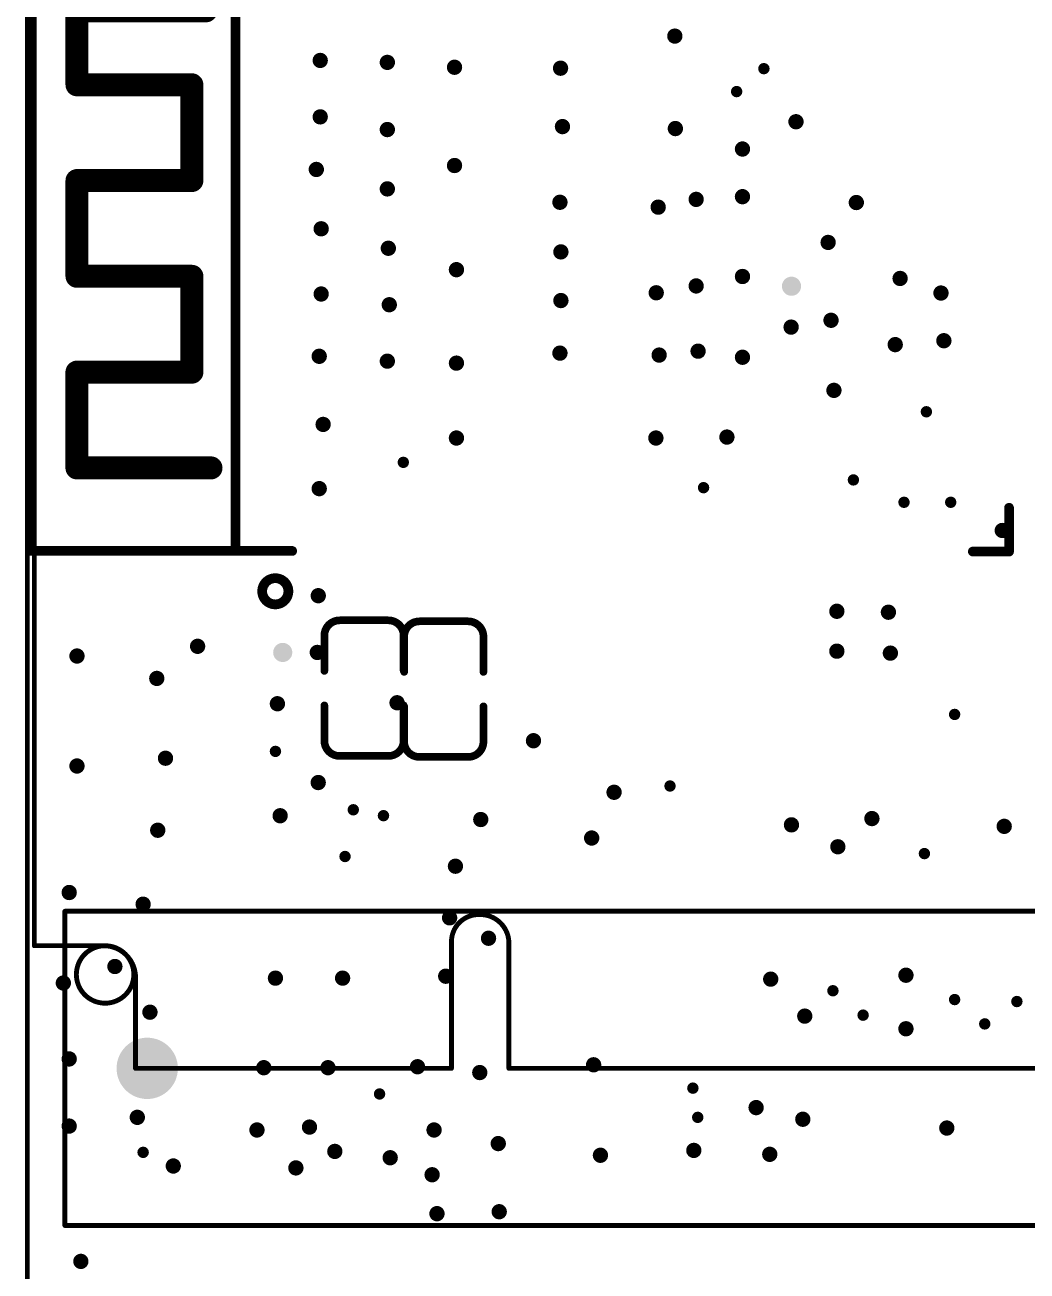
# Model space of a CAD drawing. Header units: millimetres. Extents: x -41 to 4, y -75 to 26.
# Drawn here: x -40.93 to -14.77, y -57.07 to -24.55 of the extents above; entities that cross this region are included whole.
import ezdxf

# ---------------------------------------------------------------- set-up
doc = ezdxf.new("R2010")
doc.units = ezdxf.units.MM
for name, color, linetype in [('KeepOutLayer', 6, 'Continuous'), ('MultiLayer', 9, 'Continuous'), ('PadHoleLayer', 156, 'Continuous'), ('TopOverlay', 2, 'Continuous'), ('ViaHoleLayer', 16, 'Continuous')]:
    doc.layers.add(name, color=color, linetype=linetype)

# ---------------------------------------------------------------- blocks, each defined once
blk = doc.blocks.new('WIFIM_SMD_ESP32_S32MB_42')
at = {"layer": 'TopOverlay'}
for points, const_width in [([(-8.763, 16.42), (9.274, 16.42)], 0.254), ([(-8.763, 16.42), (-8.763, 15.954)], 0.254), ([(9.274, 16.42), (9.274, 15.954)], 0.254), ([(-8.763, 15.954), (-8.763, 9.571)], 0.254), ([(9.271, 15.954), (9.271, 9.571)], 0.254), ([(-6.596, 15.19), (-6.596, 11.69)], 0.6), ([(-6.596, 15.19), (-4.096, 15.19)], 0.6), ([(-4.097, 15.189), (-4.097, 12.189)], 0.6), ([(-1.595, 15.189), (-1.595, 12.189)], 0.6), ([(-1.595, 15.189), (0.904, 15.189)], 0.6), ([(0.904, 15.189), (0.904, 12.189)], 0.6), ([(3.403, 15.189), (3.403, 12.189)], 0.6), ([(3.403, 15.189), (6.904, 15.189)], 0.6), ([(5.334, 15.189), (5.334, 11.822)], 0.6), ([(6.904, 15.189), (6.904, 11.822)], 0.6), ([(-4.097, 12.189), (-1.595, 12.189)], 0.6), ([(0.904, 12.189), (3.403, 12.189)], 0.6), ([(-8.763, 11.054), (9.271, 11.054)], 0.254), ([(-8.78, -8.198), (-8.78, -9.143)], 0.254), ([(8.873, -8.198), (8.873, -9.143)], 0.254), ([(-8.78, -9.143), (-7.637, -9.143)], 0.254), ([(7.603, -9.143), (8.873, -9.143)], 0.254)]:
    blk.add_lwpolyline(points, dxfattribs=dict(at, const_width=const_width))
for points, const_width in [([(-8.827, 16.42, 1), (-8.7, 16.42, 1)], 0.127), ([(-8.827, 16.42, 1), (-8.7, 16.42, 1)], 0.127), ([(9.21, 16.42, 1), (9.337, 16.42, 1)], 0.127), ([(9.21, 16.42, 1), (9.337, 16.42, 1)], 0.127), ([(-8.827, 15.954, 1), (-8.7, 15.954, 1)], 0.127), ([(-8.827, 15.954, 1), (-8.7, 15.954, 1)], 0.127), ([(9.207, 15.954, 1), (9.334, 15.954, 1)], 0.127), ([(9.21, 15.954, 1), (9.337, 15.954, 1)], 0.127), ([(-6.746, 15.19, 1), (-6.446, 15.19, 1)], 0.3), ([(-6.746, 15.19, 1), (-6.446, 15.19, 1)], 0.3), ([(-4.247, 15.189, 1), (-3.947, 15.189, 1)], 0.3), ([(-4.246, 15.19, 1), (-3.946, 15.19, 1)], 0.3), ([(-1.745, 15.189, 1), (-1.445, 15.189, 1)], 0.3), ([(-1.745, 15.189, 1), (-1.445, 15.189, 1)], 0.3), ([(0.754, 15.189, 1), (1.054, 15.189, 1)], 0.3), ([(0.754, 15.189, 1), (1.054, 15.189, 1)], 0.3), ([(3.253, 15.189, 1), (3.553, 15.189, 1)], 0.3), ([(3.253, 15.189, 1), (3.553, 15.189, 1)], 0.3), ([(5.184, 15.189, 1), (5.484, 15.189, 1)], 0.3), ([(6.754, 15.189, 1), (7.054, 15.189, 1)], 0.3), ([(6.754, 15.189, 1), (7.054, 15.189, 1)], 0.3), ([(-4.247, 12.189, 1), (-3.947, 12.189, 1)], 0.3), ([(-4.247, 12.189, 1), (-3.947, 12.189, 1)], 0.3), ([(-1.745, 12.189, 1), (-1.445, 12.189, 1)], 0.3), ([(-1.745, 12.189, 1), (-1.445, 12.189, 1)], 0.3), ([(0.754, 12.189, 1), (1.054, 12.189, 1)], 0.3), ([(0.754, 12.189, 1), (1.054, 12.189, 1)], 0.3), ([(3.253, 12.189, 1), (3.553, 12.189, 1)], 0.3), ([(3.253, 12.189, 1), (3.553, 12.189, 1)], 0.3), ([(5.184, 11.822, 1), (5.484, 11.822, 1)], 0.3), ([(6.754, 11.822, 1), (7.054, 11.822, 1)], 0.3), ([(-6.746, 11.69, 1), (-6.446, 11.69, 1)], 0.3), ([(-8.826, 11.054, 1), (-8.7, 11.054, 1)], 0.127), ([(9.207, 11.054, 1), (9.334, 11.054, 1)], 0.127), ([(-9.474, 10.012, 1), (-10.158, 10.012, 1)], 0.254), ([(-10.222, 10.012, 1), (-10.095, 10.012, 1)], 0.127), ([(-9.537, 10.012, 1), (-9.41, 10.012, 1)], 0.127), ([(-8.827, 9.571, 1), (-8.7, 9.571, 1)], 0.127), ([(9.207, 9.571, 1), (9.334, 9.571, 1)], 0.127), ([(-8.843, -8.198, 1), (-8.716, -8.198, 1)], 0.127), ([(8.81, -8.198, 1), (8.937, -8.198, 1)], 0.127), ([(-8.843, -9.143, 1), (-8.716, -9.143, 1)], 0.127), ([(-8.843, -9.143, 1), (-8.716, -9.143, 1)], 0.127), ([(-7.7, -9.143, 1), (-7.573, -9.143, 1)], 0.127), ([(7.54, -9.143, 1), (7.667, -9.143, 1)], 0.127), ([(8.81, -9.143, 1), (8.937, -9.143, 1)], 0.127), ([(8.81, -9.143, 1), (8.937, -9.143, 1)], 0.127)]:
    blk.add_lwpolyline(points, format="xyb", close=True, dxfattribs=dict(at, const_width=const_width))
blk = doc.blocks.new('MINI_PCLE_52P_74')
at = {"layer": 'MultiLayer'}
h = blk.add_hatch(color=9, dxfattribs=at)
edge = h.paths.add_edge_path()
edge.add_arc((-12.517, -21.937), 0.8, 0, 360)
at = {"layer": 'PadHoleLayer'}
h = blk.add_hatch(color=156, dxfattribs=at)
edge = h.paths.add_edge_path()
edge.add_arc((-12.517, -21.937), 0.8, 0, 360)
at = {"layer": 'TopOverlay', "const_width": 0.127}
for points in [[(-15.463, -18.737), (-15.463, 28.863)], [(-14.667, -17.837), (14.633, -17.837)], [(-14.667, -26.037), (-14.667, -17.837)], [(-3.867, -17.924), (-3.823, -17.924)], [(-15.463, -18.737), (-13.651, -18.737)], [(-4.575, -21.937), (-4.575, -18.633)], [(-3.075, -21.937), (-3.075, -18.672)], [(-12.822, -21.937), (-12.822, -19.567)], [(-12.822, -21.937), (-4.575, -21.937)], [(-3.075, -21.937), (12.875, -21.937)], [(-14.667, -26.037), (14.633, -26.037)]]:
    blk.add_lwpolyline(points, dxfattribs=at)
at = {"layer": 'TopOverlay'}
for points, const_width in [([(-14.699, -17.837, 1), (-14.635, -17.837, 1)], 0.0635), ([(-14.699, -17.837, 1), (-14.635, -17.837, 1)], 0.0635), ([(-3.899, -17.924, 1), (-3.835, -17.924, 1)], 0.0635), ([(-3.899, -17.924, 1), (-3.835, -17.924, 1)], 0.0635), ([(-3.855, -17.924, 1), (-3.791, -17.924, 1)], 0.0635), ([(-3.855, -17.924, 1), (-3.791, -17.924, 1)], 0.0635), ([(-15.495, -18.737, 1), (-15.432, -18.737, 1)], 0.0635), ([(-15.495, -18.737, 1), (-15.432, -18.737, 1)], 0.0635), ([(-12.867, -19.487, 1), (-14.367, -19.487, 1)], 0.127), ([(-13.683, -18.737, 1), (-13.62, -18.737, 1)], 0.0635), ([(-13.683, -18.737, 1), (-13.62, -18.737, 1)], 0.0635), ([(-4.607, -18.633, 1), (-4.544, -18.633, 1)], 0.0635), ([(-4.607, -18.633, 1), (-4.544, -18.633, 1)], 0.0635), ([(-3.107, -18.672, 1), (-3.044, -18.672, 1)], 0.0635), ([(-3.107, -18.672, 1), (-3.044, -18.672, 1)], 0.0635), ([(-14.399, -19.487, 1), (-14.335, -19.487, 1)], 0.0635), ([(-12.899, -19.487, 1), (-12.835, -19.487, 1)], 0.0635), ([(-12.854, -19.567, 1), (-12.79, -19.567, 1)], 0.0635), ([(-12.854, -19.567, 1), (-12.79, -19.567, 1)], 0.0635), ([(-12.854, -21.937, 1), (-12.79, -21.937, 1)], 0.0635), ([(-12.854, -21.937, 1), (-12.79, -21.937, 1)], 0.0635), ([(-4.607, -21.937, 1), (-4.544, -21.937, 1)], 0.0635), ([(-4.607, -21.937, 1), (-4.544, -21.937, 1)], 0.0635), ([(-3.107, -21.937, 1), (-3.044, -21.937, 1)], 0.0635), ([(-3.107, -21.937, 1), (-3.044, -21.937, 1)], 0.0635), ([(-14.699, -26.037, 1), (-14.635, -26.037, 1)], 0.0635), ([(-14.699, -26.037, 1), (-14.635, -26.037, 1)], 0.0635)]:
    blk.add_lwpolyline(points, format="xyb", close=True, dxfattribs=dict(at, const_width=const_width))
at = {"layer": 'TopOverlay', "const_width": 0.127}
for points in [[(-4.575, -18.633, -0.414214), (-3.867, -17.924)], [(-3.823, -17.924, -0.414214), (-3.075, -18.672)], [(-13.651, -18.737, -0.414214), (-12.822, -19.567)]]:
    blk.add_lwpolyline(points, format="xyb", dxfattribs=at)
blk = doc.blocks.new('LC_0805_C_99')
at = {"layer": 'TopOverlay', "const_width": 0.2}
for points in [[(-1.77, 0.635, -0.414214), (-1.37, 1.035)], [(1.37, 1.035, -0.414213), (1.77, 0.635)], [(-1.37, -1.035, -0.414213), (-1.77, -0.635)], [(1.77, -0.635, -0.414214), (1.37, -1.035)]]:
    blk.add_lwpolyline(points, format="xyb", dxfattribs=at)
for points in [[(-1.37, 1.035), (-0.45, 1.035)], [(0.45, 1.035), (1.37, 1.035)], [(-1.77, 0.635), (-1.77, -0.635)], [(1.77, 0.635), (1.77, -0.635)], [(-1.37, -1.035), (-0.45, -1.035)], [(0.45, -1.035), (1.37, -1.035)]]:
    blk.add_lwpolyline(points, dxfattribs=at)
at = {"layer": 'TopOverlay', "const_width": 0.1}
for points in [[(-1.42, 1.035, 1), (-1.32, 1.035, 1)], [(-1.42, 1.035, 1), (-1.32, 1.035, 1)], [(-0.5, 1.035, 1), (-0.4, 1.035, 1)], [(0.4, 1.035, 1), (0.5, 1.035, 1)], [(1.32, 1.035, 1), (1.42, 1.035, 1)], [(1.32, 1.035, 1), (1.42, 1.035, 1)], [(-1.82, 0.635, 1), (-1.72, 0.635, 1)], [(-1.82, 0.635, 1), (-1.72, 0.635, 1)], [(1.72, 0.635, 1), (1.82, 0.635, 1)], [(1.72, 0.635, 1), (1.82, 0.635, 1)], [(-1.82, -0.635, 1), (-1.72, -0.635, 1)], [(-1.82, -0.635, 1), (-1.72, -0.635, 1)], [(1.72, -0.635, 1), (1.82, -0.635, 1)], [(1.72, -0.635, 1), (1.82, -0.635, 1)], [(-1.42, -1.035, 1), (-1.32, -1.035, 1)], [(-1.42, -1.035, 1), (-1.32, -1.035, 1)], [(-0.5, -1.035, 1), (-0.4, -1.035, 1)], [(0.4, -1.035, 1), (0.5, -1.035, 1)], [(1.32, -1.035, 1), (1.42, -1.035, 1)], [(1.32, -1.035, 1), (1.42, -1.035, 1)]]:
    blk.add_lwpolyline(points, format="xyb", close=True, dxfattribs=at)
blk = doc.blocks.new('LC_0805_C_100')
at = {"layer": 'TopOverlay', "const_width": 0.2}
for points in [[(-1.77, 0.635, -0.414214), (-1.37, 1.035)], [(1.37, 1.035, -0.414213), (1.77, 0.635)], [(-1.37, -1.035, -0.414213), (-1.77, -0.635)], [(1.77, -0.635, -0.414214), (1.37, -1.035)]]:
    blk.add_lwpolyline(points, format="xyb", dxfattribs=at)
for points in [[(-1.37, 1.035), (-0.45, 1.035)], [(0.45, 1.035), (1.37, 1.035)], [(-1.77, 0.635), (-1.77, -0.635)], [(1.77, 0.635), (1.77, -0.635)], [(-1.37, -1.035), (-0.45, -1.035)], [(0.45, -1.035), (1.37, -1.035)]]:
    blk.add_lwpolyline(points, dxfattribs=at)
at = {"layer": 'TopOverlay', "const_width": 0.1}
for points in [[(-1.42, 1.035, 1), (-1.32, 1.035, 1)], [(-1.42, 1.035, 1), (-1.32, 1.035, 1)], [(-0.5, 1.035, 1), (-0.4, 1.035, 1)], [(0.4, 1.035, 1), (0.5, 1.035, 1)], [(1.32, 1.035, 1), (1.42, 1.035, 1)], [(1.32, 1.035, 1), (1.42, 1.035, 1)], [(-1.82, 0.635, 1), (-1.72, 0.635, 1)], [(-1.82, 0.635, 1), (-1.72, 0.635, 1)], [(1.72, 0.635, 1), (1.82, 0.635, 1)], [(1.72, 0.635, 1), (1.82, 0.635, 1)], [(-1.82, -0.635, 1), (-1.72, -0.635, 1)], [(-1.82, -0.635, 1), (-1.72, -0.635, 1)], [(1.72, -0.635, 1), (1.82, -0.635, 1)], [(1.72, -0.635, 1), (1.82, -0.635, 1)], [(-1.42, -1.035, 1), (-1.32, -1.035, 1)], [(-1.42, -1.035, 1), (-1.32, -1.035, 1)], [(-0.5, -1.035, 1), (-0.4, -1.035, 1)], [(0.4, -1.035, 1), (0.5, -1.035, 1)], [(1.32, -1.035, 1), (1.42, -1.035, 1)], [(1.32, -1.035, 1), (1.42, -1.035, 1)]]:
    blk.add_lwpolyline(points, format="xyb", close=True, dxfattribs=at)

msp = doc.modelspace()

# ---------------------------------------------------------------- hatches: boundary and pattern name
at = {"layer": 'ViaHoleLayer'}
h = msp.add_hatch(color=16, dxfattribs=at)
edge = h.paths.add_edge_path()
edge.add_arc((-23.966, -24.841), 0.2, 0, 360)
h = msp.add_hatch(color=16, dxfattribs=at)
edge = h.paths.add_edge_path()
edge.add_arc((-33.223, -25.476), 0.2, 0, 360)
h = msp.add_hatch(color=16, dxfattribs=at)
edge = h.paths.add_edge_path()
edge.add_arc((-31.471, -25.527), 0.2, 0, 360)
h = msp.add_hatch(color=16, dxfattribs=at)
edge = h.paths.add_edge_path()
edge.add_arc((-29.717, -25.654), 0.2, 0, 360)
h = msp.add_hatch(color=16, dxfattribs=at)
edge = h.paths.add_edge_path()
edge.add_arc((-26.949, -25.679), 0.2, 0, 360)
h = msp.add_hatch(color=16, dxfattribs=at)
edge = h.paths.add_edge_path()
edge.add_arc((-21.641, -25.691), 0.15, 0, 360)
h = msp.add_hatch(color=16, dxfattribs=at)
edge = h.paths.add_edge_path()
edge.add_arc((-22.352, -26.289), 0.15, 0, 360)
h = msp.add_hatch(color=16, dxfattribs=at)
edge = h.paths.add_edge_path()
edge.add_arc((-33.223, -26.949), 0.2, 0, 360)
h = msp.add_hatch(color=16, dxfattribs=at)
edge = h.paths.add_edge_path()
edge.add_arc((-20.803, -27.076), 0.2, 0, 360)
h = msp.add_hatch(color=16, dxfattribs=at)
edge = h.paths.add_edge_path()
edge.add_arc((-31.471, -27.28), 0.2, 0, 360)
h = msp.add_hatch(color=16, dxfattribs=at)
edge = h.paths.add_edge_path()
edge.add_arc((-26.899, -27.203), 0.2, 0, 360)
h = msp.add_hatch(color=16, dxfattribs=at)
edge = h.paths.add_edge_path()
edge.add_arc((-23.952, -27.254), 0.2, 0, 360)
h = msp.add_hatch(color=16, dxfattribs=at)
edge = h.paths.add_edge_path()
edge.add_arc((-22.2, -27.788), 0.2, 0, 360)
h = msp.add_hatch(color=16, dxfattribs=at)
edge = h.paths.add_edge_path()
edge.add_arc((-33.325, -28.321), 0.2, 0, 360)
h = msp.add_hatch(color=16, dxfattribs=at)
edge = h.paths.add_edge_path()
edge.add_arc((-29.717, -28.219), 0.2, 0, 360)
h = msp.add_hatch(color=16, dxfattribs=at)
edge = h.paths.add_edge_path()
edge.add_arc((-31.471, -28.829), 0.2, 0, 360)
h = msp.add_hatch(color=16, dxfattribs=at)
edge = h.paths.add_edge_path()
edge.add_arc((-23.409, -29.102), 0.2, 0, 360)
h = msp.add_hatch(color=16, dxfattribs=at)
edge = h.paths.add_edge_path()
edge.add_arc((-22.2, -29.032), 0.2, 0, 360)
h = msp.add_hatch(color=16, dxfattribs=at)
edge = h.paths.add_edge_path()
edge.add_arc((-26.965, -29.178), 0.2, 0, 360)
h = msp.add_hatch(color=16, dxfattribs=at)
edge = h.paths.add_edge_path()
edge.add_arc((-24.4, -29.305), 0.2, 0, 360)
h = msp.add_hatch(color=16, dxfattribs=at)
edge = h.paths.add_edge_path()
edge.add_arc((-19.228, -29.185), 0.2, 0, 360)
h = msp.add_hatch(color=16, dxfattribs=at)
edge = h.paths.add_edge_path()
edge.add_arc((-33.198, -29.87), 0.2, 0, 360)
h = msp.add_hatch(color=16, dxfattribs=at)
edge = h.paths.add_edge_path()
edge.add_arc((-31.445, -30.378), 0.2, 0, 360)
h = msp.add_hatch(color=16, dxfattribs=at)
edge = h.paths.add_edge_path()
edge.add_arc((-19.964, -30.226), 0.2, 0, 360)
h = msp.add_hatch(color=16, dxfattribs=at)
edge = h.paths.add_edge_path()
edge.add_arc((-26.94, -30.473), 0.2, 0, 360)
h = msp.add_hatch(color=16, dxfattribs=at)
edge = h.paths.add_edge_path()
edge.add_arc((-29.667, -30.937), 0.2, 0, 360)
h = msp.add_hatch(color=16, dxfattribs=at)
edge = h.paths.add_edge_path()
edge.add_arc((-23.409, -31.362), 0.2, 0, 360)
h = msp.add_hatch(color=16, dxfattribs=at)
edge = h.paths.add_edge_path()
edge.add_arc((-22.2, -31.115), 0.2, 0, 360)
h = msp.add_hatch(color=16, dxfattribs=at)
edge = h.paths.add_edge_path()
edge.add_arc((-20.92, -31.369), 0.25, 0, 360)
h = msp.add_hatch(color=16, dxfattribs=at)
edge = h.paths.add_edge_path()
edge.add_arc((-18.085, -31.166), 0.2, 0, 360)
h = msp.add_hatch(color=16, dxfattribs=at)
edge = h.paths.add_edge_path()
edge.add_arc((-33.198, -31.572), 0.2, 0, 360)
h = msp.add_hatch(color=16, dxfattribs=at)
edge = h.paths.add_edge_path()
edge.add_arc((-26.94, -31.743), 0.2, 0, 360)
h = msp.add_hatch(color=16, dxfattribs=at)
edge = h.paths.add_edge_path()
edge.add_arc((-24.451, -31.54), 0.2, 0, 360)
h = msp.add_hatch(color=16, dxfattribs=at)
edge = h.paths.add_edge_path()
edge.add_arc((-17.018, -31.547), 0.2, 0, 360)
h = msp.add_hatch(color=16, dxfattribs=at)
edge = h.paths.add_edge_path()
edge.add_arc((-31.42, -31.852), 0.2, 0, 360)
h = msp.add_hatch(color=16, dxfattribs=at)
edge = h.paths.add_edge_path()
edge.add_arc((-19.888, -32.258), 0.2, 0, 360)
h = msp.add_hatch(color=16, dxfattribs=at)
edge = h.paths.add_edge_path()
edge.add_arc((-20.93, -32.436), 0.2, 0, 360)
h = msp.add_hatch(color=16, dxfattribs=at)
edge = h.paths.add_edge_path()
edge.add_arc((-18.212, -32.893), 0.2, 0, 360)
h = msp.add_hatch(color=16, dxfattribs=at)
edge = h.paths.add_edge_path()
edge.add_arc((-16.942, -32.791), 0.2, 0, 360)
h = msp.add_hatch(color=16, dxfattribs=at)
edge = h.paths.add_edge_path()
edge.add_arc((-33.249, -33.198), 0.2, 0, 360)
h = msp.add_hatch(color=16, dxfattribs=at)
edge = h.paths.add_edge_path()
edge.add_arc((-31.471, -33.325), 0.2, 0, 360)
h = msp.add_hatch(color=16, dxfattribs=at)
edge = h.paths.add_edge_path()
edge.add_arc((-26.965, -33.115), 0.2, 0, 360)
h = msp.add_hatch(color=16, dxfattribs=at)
edge = h.paths.add_edge_path()
edge.add_arc((-24.375, -33.166), 0.2, 0, 360)
h = msp.add_hatch(color=16, dxfattribs=at)
edge = h.paths.add_edge_path()
edge.add_arc((-23.359, -33.064), 0.2, 0, 360)
h = msp.add_hatch(color=16, dxfattribs=at)
edge = h.paths.add_edge_path()
edge.add_arc((-22.2, -33.223), 0.2, 0, 360)
h = msp.add_hatch(color=16, dxfattribs=at)
edge = h.paths.add_edge_path()
edge.add_arc((-29.667, -33.376), 0.2, 0, 360)
h = msp.add_hatch(color=16, dxfattribs=at)
edge = h.paths.add_edge_path()
edge.add_arc((-19.812, -34.087), 0.2, 0, 360)
h = msp.add_hatch(color=16, dxfattribs=at)
edge = h.paths.add_edge_path()
edge.add_arc((-33.147, -34.976), 0.2, 0, 360)
h = msp.add_hatch(color=16, dxfattribs=at)
edge = h.paths.add_edge_path()
edge.add_arc((-17.399, -34.646), 0.15, 0, 360)
h = msp.add_hatch(color=16, dxfattribs=at)
edge = h.paths.add_edge_path()
edge.add_arc((-22.606, -35.306), 0.2, 0, 360)
h = msp.add_hatch(color=16, dxfattribs=at)
edge = h.paths.add_edge_path()
edge.add_arc((-29.667, -35.331), 0.2, 0, 360)
h = msp.add_hatch(color=16, dxfattribs=at)
edge = h.paths.add_edge_path()
edge.add_arc((-24.46, -35.331), 0.2, 0, 360)
h = msp.add_hatch(color=16, dxfattribs=at)
edge = h.paths.add_edge_path()
edge.add_arc((-31.054, -35.966), 0.15, 0, 360)
h = msp.add_hatch(color=16, dxfattribs=at)
edge = h.paths.add_edge_path()
edge.add_arc((-19.304, -36.424), 0.15, 0, 360)
h = msp.add_hatch(color=16, dxfattribs=at)
edge = h.paths.add_edge_path()
edge.add_arc((-33.249, -36.652), 0.2, 0, 360)
h = msp.add_hatch(color=16, dxfattribs=at)
edge = h.paths.add_edge_path()
edge.add_arc((-23.216, -36.627), 0.15, 0, 360)
h = msp.add_hatch(color=16, dxfattribs=at)
edge = h.paths.add_edge_path()
edge.add_arc((-17.983, -37.008), 0.15, 0, 360)
h = msp.add_hatch(color=16, dxfattribs=at)
edge = h.paths.add_edge_path()
edge.add_arc((-16.764, -37.008), 0.15, 0, 360)
h = msp.add_hatch(color=16, dxfattribs=at)
edge = h.paths.add_edge_path()
edge.add_arc((-15.418, -37.744), 0.2, 0, 360)
h = msp.add_hatch(color=16, dxfattribs=at)
edge = h.paths.add_edge_path()
edge.add_arc((-33.274, -39.446), 0.2, 0, 360)
h = msp.add_hatch(color=16, dxfattribs=at)
edge = h.paths.add_edge_path()
edge.add_arc((-19.736, -39.853), 0.2, 0, 360)
h = msp.add_hatch(color=16, dxfattribs=at)
edge = h.paths.add_edge_path()
edge.add_arc((-18.39, -39.878), 0.2, 0, 360)
h = msp.add_hatch(color=16, dxfattribs=at)
edge = h.paths.add_edge_path()
edge.add_arc((-36.424, -40.767), 0.2, 0, 360)
h = msp.add_hatch(color=16, dxfattribs=at)
edge = h.paths.add_edge_path()
edge.add_arc((-39.573, -41.021), 0.2, 0, 360)
h = msp.add_hatch(color=16, dxfattribs=at)
edge = h.paths.add_edge_path()
edge.add_arc((-34.202, -40.927), 0.25, 0, 360)
h = msp.add_hatch(color=16, dxfattribs=at)
edge = h.paths.add_edge_path()
edge.add_arc((-33.299, -40.927), 0.2, 0, 360)
h = msp.add_hatch(color=16, dxfattribs=at)
edge = h.paths.add_edge_path()
edge.add_arc((-19.736, -40.894), 0.2, 0, 360)
h = msp.add_hatch(color=16, dxfattribs=at)
edge = h.paths.add_edge_path()
edge.add_arc((-18.339, -40.945), 0.2, 0, 360)
h = msp.add_hatch(color=16, dxfattribs=at)
edge = h.paths.add_edge_path()
edge.add_arc((-37.49, -41.605), 0.2, 0, 360)
h = msp.add_hatch(color=16, dxfattribs=at)
edge = h.paths.add_edge_path()
edge.add_arc((-34.341, -42.266), 0.2, 0, 360)
h = msp.add_hatch(color=16, dxfattribs=at)
edge = h.paths.add_edge_path()
edge.add_arc((-31.217, -42.24), 0.2, 0, 360)
h = msp.add_hatch(color=16, dxfattribs=at)
edge = h.paths.add_edge_path()
edge.add_arc((-16.662, -42.545), 0.15, 0, 360)
h = msp.add_hatch(color=16, dxfattribs=at)
edge = h.paths.add_edge_path()
edge.add_arc((-27.656, -43.231), 0.2, 0, 360)
h = msp.add_hatch(color=16, dxfattribs=at)
edge = h.paths.add_edge_path()
edge.add_arc((-37.262, -43.688), 0.2, 0, 360)
h = msp.add_hatch(color=16, dxfattribs=at)
edge = h.paths.add_edge_path()
edge.add_arc((-34.392, -43.51), 0.15, 0, 360)
h = msp.add_hatch(color=16, dxfattribs=at)
edge = h.paths.add_edge_path()
edge.add_arc((-39.573, -43.891), 0.2, 0, 360)
h = msp.add_hatch(color=16, dxfattribs=at)
edge = h.paths.add_edge_path()
edge.add_arc((-33.275, -44.323), 0.2, 0, 360)
h = msp.add_hatch(color=16, dxfattribs=at)
edge = h.paths.add_edge_path()
edge.add_arc((-25.552, -44.577), 0.2, 0, 360)
h = msp.add_hatch(color=16, dxfattribs=at)
edge = h.paths.add_edge_path()
edge.add_arc((-24.091, -44.413), 0.15, 0, 360)
h = msp.add_hatch(color=16, dxfattribs=at)
edge = h.paths.add_edge_path()
edge.add_arc((-34.269, -45.189), 0.2, 0, 360)
h = msp.add_hatch(color=16, dxfattribs=at)
edge = h.paths.add_edge_path()
edge.add_arc((-32.36, -45.034), 0.15, 0, 360)
h = msp.add_hatch(color=16, dxfattribs=at)
edge = h.paths.add_edge_path()
edge.add_arc((-31.572, -45.187), 0.15, 0, 360)
h = msp.add_hatch(color=16, dxfattribs=at)
edge = h.paths.add_edge_path()
edge.add_arc((-29.032, -45.288), 0.2, 0, 360)
h = msp.add_hatch(color=16, dxfattribs=at)
edge = h.paths.add_edge_path()
edge.add_arc((-18.821, -45.263), 0.2, 0, 360)
h = msp.add_hatch(color=16, dxfattribs=at)
edge = h.paths.add_edge_path()
edge.add_arc((-37.465, -45.568), 0.2, 0, 360)
h = msp.add_hatch(color=16, dxfattribs=at)
edge = h.paths.add_edge_path()
edge.add_arc((-20.921, -45.427), 0.2, 0, 360)
h = msp.add_hatch(color=16, dxfattribs=at)
edge = h.paths.add_edge_path()
edge.add_arc((-15.367, -45.466), 0.2, 0, 360)
h = msp.add_hatch(color=16, dxfattribs=at)
edge = h.paths.add_edge_path()
edge.add_arc((-26.137, -45.771), 0.2, 0, 360)
h = msp.add_hatch(color=16, dxfattribs=at)
edge = h.paths.add_edge_path()
edge.add_arc((-19.71, -45.999), 0.2, 0, 360)
h = msp.add_hatch(color=16, dxfattribs=at)
edge = h.paths.add_edge_path()
edge.add_arc((-32.575, -46.253), 0.15, 0, 360)
h = msp.add_hatch(color=16, dxfattribs=at)
edge = h.paths.add_edge_path()
edge.add_arc((-17.45, -46.177), 0.15, 0, 360)
h = msp.add_hatch(color=16, dxfattribs=at)
edge = h.paths.add_edge_path()
edge.add_arc((-29.693, -46.507), 0.2, 0, 360)
h = msp.add_hatch(color=16, dxfattribs=at)
edge = h.paths.add_edge_path()
edge.add_arc((-39.776, -47.193), 0.2, 0, 360)
h = msp.add_hatch(color=16, dxfattribs=at)
edge = h.paths.add_edge_path()
edge.add_arc((-37.846, -47.498), 0.2, 0, 360)
h = msp.add_hatch(color=16, dxfattribs=at)
edge = h.paths.add_edge_path()
edge.add_arc((-29.845, -47.854), 0.2, 0, 360)
h = msp.add_hatch(color=16, dxfattribs=at)
edge = h.paths.add_edge_path()
edge.add_arc((-28.829, -48.387), 0.2, 0, 360)
h = msp.add_hatch(color=16, dxfattribs=at)
edge = h.paths.add_edge_path()
edge.add_arc((-38.583, -49.124), 0.2, 0, 360)
h = msp.add_hatch(color=16, dxfattribs=at)
edge = h.paths.add_edge_path()
edge.add_arc((-39.929, -49.555), 0.2, 0, 360)
h = msp.add_hatch(color=16, dxfattribs=at)
edge = h.paths.add_edge_path()
edge.add_arc((-34.392, -49.428), 0.2, 0, 360)
h = msp.add_hatch(color=16, dxfattribs=at)
edge = h.paths.add_edge_path()
edge.add_arc((-32.639, -49.428), 0.2, 0, 360)
h = msp.add_hatch(color=16, dxfattribs=at)
edge = h.paths.add_edge_path()
edge.add_arc((-29.947, -49.378), 0.2, 0, 360)
h = msp.add_hatch(color=16, dxfattribs=at)
edge = h.paths.add_edge_path()
edge.add_arc((-21.463, -49.454), 0.2, 0, 360)
h = msp.add_hatch(color=16, dxfattribs=at)
edge = h.paths.add_edge_path()
edge.add_arc((-17.932, -49.352), 0.2, 0, 360)
h = msp.add_hatch(color=16, dxfattribs=at)
edge = h.paths.add_edge_path()
edge.add_arc((-19.839, -49.757), 0.15, 0, 360)
h = msp.add_hatch(color=16, dxfattribs=at)
edge = h.paths.add_edge_path()
edge.add_arc((-16.662, -49.987), 0.15, 0, 360)
h = msp.add_hatch(color=16, dxfattribs=at)
edge = h.paths.add_edge_path()
edge.add_arc((-15.037, -50.038), 0.15, 0, 360)
h = msp.add_hatch(color=16, dxfattribs=at)
edge = h.paths.add_edge_path()
edge.add_arc((-37.668, -50.317), 0.2, 0, 360)
h = msp.add_hatch(color=16, dxfattribs=at)
edge = h.paths.add_edge_path()
edge.add_arc((-20.574, -50.419), 0.2, 0, 360)
h = msp.add_hatch(color=16, dxfattribs=at)
edge = h.paths.add_edge_path()
edge.add_arc((-19.05, -50.394), 0.15, 0, 360)
h = msp.add_hatch(color=16, dxfattribs=at)
edge = h.paths.add_edge_path()
edge.add_arc((-17.932, -50.749), 0.2, 0, 360)
h = msp.add_hatch(color=16, dxfattribs=at)
edge = h.paths.add_edge_path()
edge.add_arc((-15.875, -50.622), 0.15, 0, 360)
h = msp.add_hatch(color=16, dxfattribs=at)
edge = h.paths.add_edge_path()
edge.add_arc((-39.776, -51.537), 0.2, 0, 360)
h = msp.add_hatch(color=16, dxfattribs=at)
edge = h.paths.add_edge_path()
edge.add_arc((-34.696, -51.765), 0.2, 0, 360)
h = msp.add_hatch(color=16, dxfattribs=at)
edge = h.paths.add_edge_path()
edge.add_arc((-33.02, -51.765), 0.2, 0, 360)
h = msp.add_hatch(color=16, dxfattribs=at)
edge = h.paths.add_edge_path()
edge.add_arc((-30.683, -51.74), 0.2, 0, 360)
h = msp.add_hatch(color=16, dxfattribs=at)
edge = h.paths.add_edge_path()
edge.add_arc((-29.058, -51.892), 0.2, 0, 360)
h = msp.add_hatch(color=16, dxfattribs=at)
edge = h.paths.add_edge_path()
edge.add_arc((-26.086, -51.689), 0.2, 0, 360)
h = msp.add_hatch(color=16, dxfattribs=at)
edge = h.paths.add_edge_path()
edge.add_arc((-31.674, -52.451), 0.15, 0, 360)
h = msp.add_hatch(color=16, dxfattribs=at)
edge = h.paths.add_edge_path()
edge.add_arc((-23.495, -52.299), 0.15, 0, 360)
h = msp.add_hatch(color=16, dxfattribs=at)
edge = h.paths.add_edge_path()
edge.add_arc((-21.844, -52.807), 0.2, 0, 360)
h = msp.add_hatch(color=16, dxfattribs=at)
edge = h.paths.add_edge_path()
edge.add_arc((-37.998, -53.061), 0.2, 0, 360)
h = msp.add_hatch(color=16, dxfattribs=at)
edge = h.paths.add_edge_path()
edge.add_arc((-23.368, -53.061), 0.15, 0, 360)
h = msp.add_hatch(color=16, dxfattribs=at)
edge = h.paths.add_edge_path()
edge.add_arc((-20.625, -53.111), 0.2, 0, 360)
h = msp.add_hatch(color=16, dxfattribs=at)
edge = h.paths.add_edge_path()
edge.add_arc((-39.776, -53.289), 0.2, 0, 360)
h = msp.add_hatch(color=16, dxfattribs=at)
edge = h.paths.add_edge_path()
edge.add_arc((-34.874, -53.391), 0.2, 0, 360)
h = msp.add_hatch(color=16, dxfattribs=at)
edge = h.paths.add_edge_path()
edge.add_arc((-33.503, -53.315), 0.2, 0, 360)
h = msp.add_hatch(color=16, dxfattribs=at)
edge = h.paths.add_edge_path()
edge.add_arc((-30.251, -53.391), 0.2, 0, 360)
h = msp.add_hatch(color=16, dxfattribs=at)
edge = h.paths.add_edge_path()
edge.add_arc((-16.866, -53.34), 0.2, 0, 360)
h = msp.add_hatch(color=16, dxfattribs=at)
edge = h.paths.add_edge_path()
edge.add_arc((-28.575, -53.746), 0.2, 0, 360)
h = msp.add_hatch(color=16, dxfattribs=at)
edge = h.paths.add_edge_path()
edge.add_arc((-37.846, -53.975), 0.15, 0, 360)
h = msp.add_hatch(color=16, dxfattribs=at)
edge = h.paths.add_edge_path()
edge.add_arc((-32.842, -53.95), 0.2, 0, 360)
h = msp.add_hatch(color=16, dxfattribs=at)
edge = h.paths.add_edge_path()
edge.add_arc((-31.396, -54.115), 0.2, 0, 360)
h = msp.add_hatch(color=16, dxfattribs=at)
edge = h.paths.add_edge_path()
edge.add_arc((-25.908, -54.051), 0.2, 0, 360)
h = msp.add_hatch(color=16, dxfattribs=at)
edge = h.paths.add_edge_path()
edge.add_arc((-23.47, -53.924), 0.2, 0, 360)
h = msp.add_hatch(color=16, dxfattribs=at)
edge = h.paths.add_edge_path()
edge.add_arc((-21.488, -54.026), 0.2, 0, 360)
h = msp.add_hatch(color=16, dxfattribs=at)
edge = h.paths.add_edge_path()
edge.add_arc((-37.059, -54.331), 0.2, 0, 360)
h = msp.add_hatch(color=16, dxfattribs=at)
edge = h.paths.add_edge_path()
edge.add_arc((-33.858, -54.381), 0.2, 0, 360)
h = msp.add_hatch(color=16, dxfattribs=at)
edge = h.paths.add_edge_path()
edge.add_arc((-30.302, -54.559), 0.2, 0, 360)
h = msp.add_hatch(color=16, dxfattribs=at)
edge = h.paths.add_edge_path()
edge.add_arc((-30.175, -55.575), 0.2, 0, 360)
h = msp.add_hatch(color=16, dxfattribs=at)
edge = h.paths.add_edge_path()
edge.add_arc((-28.55, -55.524), 0.2, 0, 360)
h = msp.add_hatch(color=16, dxfattribs=at)
edge = h.paths.add_edge_path()
edge.add_arc((-39.472, -56.82), 0.2, 0, 360)

# ---------------------------------------------------------------- linework, layer by layer
at = {"layer": 'KeepOutLayer', "const_width": 0.127}
msp.add_lwpolyline([(-40.869, 23.825), (-40.869, -67.869)], dxfattribs=at)

# ---------------------------------------------------------------- block references
msp.add_blockref('MINI_PCLE_52P_74', (-25.222, -29.845))
at = {"rotation": 90}
for name, p in [('WIFIM_SMD_ESP32_S32MB_42', (-24.384, -29.515)), ('LC_0805_C_100', (-32.08, -41.859)), ('LC_0805_C_99', (-29.997, -41.885))]:
    msp.add_blockref(name, p, dxfattribs=at)

doc.saveas('drawing.dxf')
